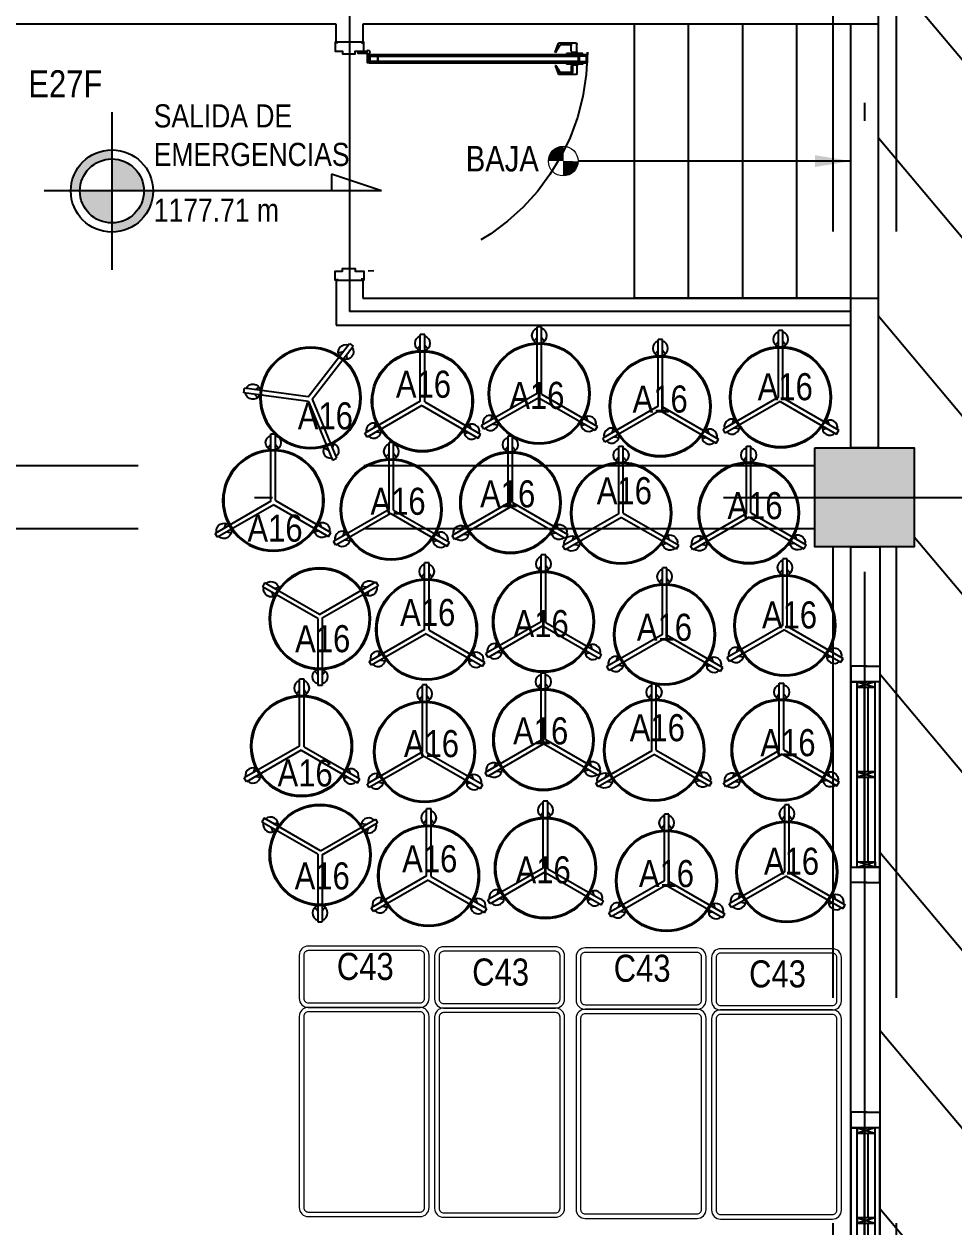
# Model space of a CAD drawing. Extents: x -28 to 131, y -33 to 63.
# Drawn here: x 51.34 to 56.5, y 13.08 to 19.75 of the extents above; entities that cross this region are included whole.
import ezdxf

# ---------------------------------------------------------------- set-up
doc = ezdxf.new("R2010")
doc.units = 0
doc.header["$LTSCALE"] = 10
doc.header["$PDSIZE"] = 0.1
for name, pattern in [('DASHDOT', [1, 0.5, -0.25, 0, -0.25]), ('DASHDOT2', [12.7, 6.35, -3.175, 0, -3.175]), ('HIDDEN', [0.375, 0.25, -0.125]), ('HIDDEN2', [0.1875, 0.125, -0.0625])]:
    doc.linetypes.add(name, pattern=pattern)
for name, color, linetype in [('1 Panel Nervado', 1, 'Continuous'), ('arq-columnas', 6, 'Continuous'), ('arq-ejes', 251, 'DASHDOT2'), ('arq-ejes-principales', 1, 'DASHDOT'), ('arq-equipamiento', 1, 'Continuous'), ('arq-escaleras', 1, 'Continuous'), ('arq-escaleras-tex', 3, 'Continuous'), ('arq-hatch', 252, 'Continuous'), ('arq-hatch existente', 1, 'Continuous'), ('arq-muro', 5, 'Continuous'), ('arq-niveles', 1, 'Continuous'), ('arq-pared mamposteria', 4, 'Continuous'), ('arq-puertas', 1, 'Continuous'), ('arq-text-equipamiento', 2, 'Continuous'), ('arq-ventanas', 1, 'Continuous'), ('arq-vigas', 251, 'HIDDEN'), ('arq. pared mamposteria', 4, 'Continuous')]:
    doc.layers.add(name, color=color, linetype=linetype)
doc.layers.add('mv', color=191, linetype='Continuous', plot=False)
doc.styles.add('dape 2', font='ARIALN.TTF')
doc.dimstyles.new('dape', dxfattribs={"dimscale": 0.05, "dimtxt": 2, "dimasz": 2, "dimexe": 1, "dimexo": 1, "dimgap": 1, "dimtad": 1, "dimzin": 1, "dimtxsty": 'dape 2', "dimcen": 30, "dimclrd": 1, "dimclre": 1, "dimclrt": 256, "dimazin": 0, "dimtfac": 1, "dimtmove": 0, "dimatfit": 3, "dimfxl": 1, "dimarcsym": 0})

# ---------------------------------------------------------------- blocks, each defined once
blk = doc.blocks.new('A16')
at = {"ltscale": 8}
for p, q in [((-0.011, 0.012), (-0.011, 0.3824)), ((0.014, 0.0082), (0.014, 0.3824)), ((-0.011, 0.012), (-0.3181, -0.1653)), ((0.014, 0.0082), (0.3234, -0.1704)), ((-0.0018, -0.0115), (-0.3056, -0.1869)), ((-0.0018, -0.0115), (0.3109, -0.1921))]:
    blk.add_line(p, q, dxfattribs=at)
for p, q in [((0.014, 0.3824), (-0.011, 0.3824)), ((-0.011, 0.322), (-0.0279, 0.3027)), ((0.014, 0.3233), (0.0305, 0.3026)), ((-0.2657, -0.1351), (-0.2574, -0.1108)), ((0.2711, -0.1402), (0.2628, -0.1159)), ((-0.3056, -0.1869), (-0.3181, -0.1653)), ((-0.2543, -0.1574), (-0.2282, -0.1613)), ((0.2597, -0.1625), (0.2336, -0.1664)), ((0.3109, -0.1921), (0.3234, -0.1704))]:
    blk.add_line(p, q)
for radius in [0.281, 0.275]:
    blk.add_circle((0.0007, 0.0118), radius, dxfattribs=at)
for centre, start, end in [((0.0013, 0.3331), 106.96888, 253.03112), ((0.0013, 0.3331), 287.52429, 72.47571), ((-0.2692, -0.1513), 46.96888, 193.03112), ((0.2746, -0.1564), 346.96888, 133.03112), ((-0.2692, -0.1513), 227.52429, 12.47571), ((0.2746, -0.1564), 167.52429, 312.47571)]:
    blk.add_arc(centre, 0.0422, start, end)
blk = doc.blocks.new('*U111')
for p, q in [((-0.1225, 1.2929), (-0.1225, 1.2029)), ((-0.115, 1.2929), (-0.1225, 1.2929)), ((-0.07, 1.2929), (-0.0625, 1.2929)), ((-0.0625, 1.2929), (-0.0625, 1.2029)), ((-0.179, 1.2554), (-0.179, 1.1584)), ((-0.1275, 1.2604), (-0.174, 1.2604)), ((-0.169, 1.2334), (-0.169, 1.1668)), ((-0.1344, 1.2279), (-0.169, 1.2279)), ((-0.1275, 1.2354), (-0.167, 1.2354)), ((-0.1344, 1.2279), (-0.1275, 1.2354)), ((-0.1275, 1.2654), (-0.1275, 1.2304)), ((-0.1225, 1.2654), (-0.1275, 1.2654)), ((-0.1225, 1.2304), (-0.1275, 1.2304)), ((-0.115, 1.2029), (-0.1225, 1.2029)), ((-0.07, 1.2029), (-0.0625, 1.2029)), ((-0.0625, 1.2654), (-0.0575, 1.2654)), ((-0.0625, 1.2304), (-0.0575, 1.2304)), ((-0.0575, 1.2654), (-0.0575, 1.2304)), ((-0.0575, 1.2604), (-0.011, 1.2604)), ((-0.0506, 1.2279), (-0.0575, 1.2354)), ((-0.0506, 1.2279), (-0.016, 1.2279)), ((-0.016, 1.2334), (-0.016, 1.1668)), ((-0.006, 1.2554), (-0.006, 1.1584)), ((-0.1298, 1.1389), (-0.179, 1.1584)), ((-0.128, 1.1423), (-0.169, 1.1668)), ((-0.128, 1.1423), (-0.1298, 1.1389)), ((-0.057, 1.1423), (-0.016, 1.1668)), ((-0.057, 1.1423), (-0.0552, 1.1389)), ((-0.0552, 1.1389), (-0.006, 1.1584))]:
    blk.add_line(p, q)
for points in [[(-0.115, 1.3179), (-0.07, 1.3179), (-0.07, 0.109), (-0.115, 0.109)], [(-0.0775, 1.2729), (-0.1075, 1.2729), (-0.1075, 1.3129), (-0.0775, 1.3129)], [(-0.1075, 0.159), (-0.0775, 0.159), (-0.0775, 1.2679), (-0.1075, 1.2679)], [(-0.0775, 0.154), (-0.1075, 0.154), (-0.1075, 0.114), (-0.0775, 0.114)]]:
    blk.add_lwpolyline(points, close=True)
for points in [[(-1.3127, -0.069), (-1.32, -0.069), (-1.32, -0.079), (-1.27, -0.079), (-1.27, -0.039), (-1.255, -0.039), (-1.255, 0.031), (-1.27, 0.031), (-1.27, 0.079), (-1.32, 0.079), (-1.32, 0.069), (-1.31, 0.069)], [(-0.065, 0.109), (-0.115, 0.109), (-0.115, 0.099), (-0.065, 0.099)], [(-0.0073, -0.069), (0, -0.069), (0, -0.079), (-0.05, -0.079), (-0.05, -0.039), (-0.065, -0.039), (-0.065, 0.031), (-0.05, 0.031), (-0.05, 0.079), (0, 0.079), (0, 0.069), (-0.01, 0.069)], [(-0.0513, 0.0953), (-0.0513, 0.0453), (-0.0613, 0.0453), (-0.0613, 0.0953)]]:
    blk.add_lwpolyline(points)
blk.add_circle((-0.0563, 0.104), 0.01)
at = {"color": 251, "linetype": 'HIDDEN2'}
blk.add_arc((-0.0563, 0.104), 1.214, 90, 180, dxfattribs=at)
for centre, radius, start, end in [((-0.174, 1.2554), 0.005, 90, 180), ((-0.167, 1.2334), 0.002, 90, 180), ((-0.011, 1.2554), 0.005, 360, 90)]:
    blk.add_arc(centre, radius, start, end)
at = {"layer": 'arq-puertas'}
blk.add_point((0, 0), dxfattribs=at)
at = {"layer": 'mv'}
blk.add_line((-0.07, 1.318), (-0.0563, 1.318), dxfattribs=at)
for p in [(-1.32, 0), (0, 0), (0, 0), (0, 0), (0, 0), (0, 0), (0, 0), (0, 0), (0, 0)]:
    blk.add_point(p, dxfattribs=at)
blk = doc.blocks.new('C43')
at = {"color": 0, "lineweight": 0}
for points in [[(0, -0.31, 0.414214), (0.05, -0.36), (1.11, -0.36, 0.414214), (1.16, -0.31), (1.16, 0.31, 0.414214), (1.11, 0.36), (0.05, 0.36, 0.414214), (0, 0.31)], [(0.025, -0.31, 0.414214), (0.05, -0.335), (1.11, -0.335, 0.414214), (1.135, -0.31), (1.135, 0.31, 0.414214), (1.11, 0.335), (0.05, 0.335, 0.414214), (0.025, 0.31)], [(1.16, -0.31, 0.414214), (1.21, -0.36), (1.45, -0.36, 0.414214), (1.5, -0.31), (1.5, 0.31, 0.414214), (1.45, 0.36), (1.21, 0.36, 0.414214), (1.16, 0.31)], [(1.185, -0.31, 0.414214), (1.21, -0.335), (1.45, -0.335, 0.414214), (1.475, -0.31), (1.475, 0.31, 0.414214), (1.45, 0.335), (1.21, 0.335, 0.414214), (1.185, 0.31)]]:
    blk.add_lwpolyline(points, format="xyb", close=True, dxfattribs=at)
blk = doc.blocks.new('DIV-V')
at = {"layer": 'arq-ventanas', "color": 1}
for p, q in [((0.0299, 0.04), (-0.0001, -0.06)), ((0.0299, -0.06), (-0.0001, 0.04))]:
    blk.add_line(p, q, dxfattribs=at)
blk.add_lwpolyline([(0.0299, 0.04), (0.0299, -0.06), (-0.0001, -0.06), (-0.0001, 0.04)], close=True, dxfattribs=at)
blk = doc.blocks.new('ASRFWR')
at = {"layer": '1 Panel Nervado', "color": 4}
for p, q in [((88.0521, 133.509), (88.1221, 133.509)), ((88.0521, 131.0356), (88.1221, 131.0356)), ((88.0521, 128.5676), (88.1221, 128.5676))]:
    blk.add_line(p, q, dxfattribs=at)
at = {"layer": 'arq-ventanas', "color": 1}
for p, q in [((88.0871, 133.509), (88.0871, 134.5376)), ((88.1271, 134.0383), (88.1271, 134.5076)), ((88.1471, 134.0383), (88.1471, 134.5076)), ((88.1871, 133.509), (88.1871, 134.5376)), ((88.1271, 133.539), (88.1271, 134.0083)), ((88.1471, 133.539), (88.1471, 134.0083)), ((88.0871, 131.0356), (88.0871, 132.0641)), ((88.1271, 131.5649), (88.1271, 132.0341)), ((88.1471, 131.5649), (88.1471, 132.0341)), ((88.1871, 131.0356), (88.1871, 132.0641)), ((88.1271, 131.0656), (88.1271, 131.5349)), ((88.1471, 131.0656), (88.1471, 131.5349)), ((88.0871, 128.5676), (88.0871, 129.5962)), ((88.1271, 129.0969), (88.1271, 129.5662)), ((88.1471, 129.0969), (88.1471, 129.5662)), ((88.1871, 128.5676), (88.1871, 129.5962)), ((88.1271, 128.5976), (88.1271, 129.0669)), ((88.1471, 128.5976), (88.1471, 129.0669))]:
    blk.add_line(p, q, dxfattribs=at)
for points in [[(88.1421, 134.6233), (88.0521, 134.6233), (88.0521, 134.5376), (88.1421, 134.5376)], [(88.1221, 134.6233), (88.2121, 134.6233), (88.2121, 134.5376), (88.1221, 134.5376)], [(88.1421, 133.4233), (88.0521, 133.4233), (88.0521, 133.509), (88.1421, 133.509)], [(88.1221, 133.4233), (88.2121, 133.4233), (88.2121, 133.509), (88.1221, 133.509)], [(88.1421, 132.1499), (88.0521, 132.1499), (88.0521, 132.0641), (88.1421, 132.0641)], [(88.1221, 132.1499), (88.2121, 132.1499), (88.2121, 132.0641), (88.1221, 132.0641)], [(88.1421, 130.9499), (88.0521, 130.9499), (88.0521, 131.0356), (88.1421, 131.0356)], [(88.1221, 130.9499), (88.2121, 130.9499), (88.2121, 131.0356), (88.1221, 131.0356)], [(88.1421, 129.6819), (88.0521, 129.6819), (88.0521, 129.5962), (88.1421, 129.5962)], [(88.1221, 129.6819), (88.2121, 129.6819), (88.2121, 129.5962), (88.1221, 129.5962)], [(88.1421, 128.4819), (88.0521, 128.4819), (88.0521, 128.5676), (88.1421, 128.5676)], [(88.1221, 128.4819), (88.2121, 128.4819), (88.2121, 128.5676), (88.1221, 128.5676)]]:
    blk.add_lwpolyline(points, dxfattribs=at)
for points in [[(88.0521, 133.509), (88.2121, 133.509), (88.2121, 134.5376), (88.0521, 134.5376)], [(88.0521, 131.0356), (88.2121, 131.0356), (88.2121, 132.0641), (88.0521, 132.0641)], [(88.0521, 128.5676), (88.2121, 128.5676), (88.2121, 129.5962), (88.0521, 129.5962)]]:
    blk.add_lwpolyline(points, close=True, dxfattribs=at)
at = {"layer": 'arq-ventanas', "color": 1, "xscale": -1, "rotation": 270.0006313759813}
for p in [(88.1471, 134.5076), (88.1471, 134.0083), (88.1471, 132.0341), (88.1471, 131.5349), (88.1471, 129.5662), (88.1471, 129.0669)]:
    blk.add_blockref('DIV-V', p, dxfattribs=at)
at = {"layer": 'arq-ventanas', "color": 1, "rotation": 269.9993686240186}
for p in [(88.1471, 133.539), (88.1471, 131.0656), (88.1471, 128.5976)]:
    blk.add_blockref('DIV-V', p, dxfattribs=at)

msp = doc.modelspace()

# ---------------------------------------------------------------- hatches: boundary and pattern name
at = {"layer": 'arq-escaleras-tex'}
for points in [[(54.3331, 19.0721), (54.3324, 18.99), (54.2503, 18.9906, -0.414214)], [(54.4107, 18.9894, -0.414214), (54.328, 18.9079), (54.3286, 18.99)]]:
    msp.add_hatch(color=8, dxfattribs=at).paths.add_polyline_path(points)
at = {"layer": 'arq-hatch existente'}
h = msp.add_hatch(dxfattribs=at)
h.set_pattern_fill('LINE', color=1, scale=0.2, angle=130, style=0)
edge = h.paths.add_edge_path()
edge.add_arc((70.2908, 40.6163), 1.35, 358.03302, 538.03302)
edge.add_line((68.9416, 40.6626), (68.7889, 36.2169))
edge.add_line((68.7889, 36.2169), (71.4874, 36.126))
edge.add_line((71.4874, 36.126), (71.64, 40.5699))
h.paths.add_polyline_path([(70.4304, 40.3113), (70.1306, 40.3216), (70.1409, 40.6214), (70.4407, 40.6111)], flags=16)
h.paths.add_polyline_path([(56.635, 36.4267), (56.6349, 25.8398), (58.195, 25.8398), (58.195, 20.0498), (56.08, 20.055), (56.075, 18.23), (56.075, 17.4), (56.275, 17.4), (56.275, 16.85), (56.085, 16.85), (56.085, 9.4), (56.275, 9.4), (56.275, 8.85), (56.085, 8.85), (56.085, 1.25), (56.0857, 1.25), (56.085, 5.6721), (80.6855, 4.9885), (80.4984, 35.6218), (79.0759, 35.6618), (77.0499, 35.6689), (77.0432, 35.4759), (70.5721, 35.6981), (70.5809, 35.9536)])
at = {"layer": 'arq-niveles'}
h = msp.add_hatch(color=8, dxfattribs=at)
h.paths.add_polyline_path([(51.6514, 18.8243, 0.414214), (51.8288, 18.6468), (51.8288, 18.8243)])
h.paths.add_polyline_path([(51.8288, 19.0017), (51.8288, 18.8243), (52.0063, 18.8243, 0.414214)])
h.paths.add_polyline_path([(51.6009, 18.8243), (51.6514, 18.8243, -0.414214), (51.8288, 19.0017), (51.8288, 19.0522, 0.414214)])
h.paths.add_polyline_path([(51.8288, 18.6468), (51.8288, 18.5963, 0.414214), (52.0568, 18.8243), (52.0063, 18.8243, -0.414214)])

# ---------------------------------------------------------------- linework, layer by layer
at = {"layer": 'arq-columnas'}
msp.add_lwpolyline([(55.725, 17.4), (56.275, 17.4), (56.275, 16.85), (55.725, 16.85)], close=True, dxfattribs=at)
at = {"layer": 'arq-ejes', "ltscale": 0.06}
for p in [(53.146, 19.825), (55.925, 18.155)]:
    msp.add_line(p, (53.146, 18.155), dxfattribs=at)
at = {"layer": 'arq-ejes-principales'}
for p, q in [((56, 36.9128), (56, -2.6791)), ((-5.3809, 17.125), (59.9297, 17.125))]:
    msp.add_line(p, q, dxfattribs=at)
at = {"layer": 'arq-escaleras'}
for p, q in [((54.725, 18.23), (54.725, 19.75)), ((55.925, 19.75), (54.725, 19.75)), ((55.025, 18.23), (55.025, 19.75)), ((55.325, 18.23), (55.325, 19.75)), ((55.625, 18.23), (55.625, 19.75)), ((55.925, 18.23), (55.925, 19.75)), ((55.925, 18.23), (54.725, 18.23))]:
    msp.add_line(p, q, dxfattribs=at)
at = {"layer": 'arq-escaleras-tex', "color": 1, "lineweight": 0}
msp.add_circle((54.3304, 18.99), 0.0821, dxfattribs=at)
at = {"layer": 'arq-hatch'}
msp.add_solid([(55.725, 17.4), (56.275, 17.4), (55.725, 16.85), (56.275, 16.85)], dxfattribs=at)
at = {"layer": 'arq-hatch existente', "color": 1}
msp.add_lwpolyline([(56.085, 5.6721), (80.7048, 4.9878), (80.4957, 35.613), (56.635, 36.4267), (56.6349, 25.8398), (58.195, 25.8398), (58.195, 20.2995), (57.725, 20.2996), (57.725, 20.055), (56.075, 20.055), (56.075, 17.4), (56.275, 17.4), (56.275, 16.85), (56.085, 16.85), (56.085, 9.4), (56.275, 9.4), (56.275, 8.85), (56.085, 8.85), (56.085, 5.6721)], dxfattribs=at)
at = {"layer": 'arq-muro'}
for points in [[(55.925, 17.4), (55.925, 18.23), (56.075, 18.23), (56.075, 18.23), (56.075, 17.4)], [(55.925, 9.4), (55.925, 16.85), (56.085, 16.85), (56.085, 16.85), (56.085, 9.4)]]:
    msp.add_lwpolyline(points, close=True, dxfattribs=at)
at = {"layer": 'arq-niveles'}
for p, q in [((51.8288, 19.2615), (51.8288, 18.387)), ((53.3225, 18.8243), (53.0458, 18.9176)), ((53.0458, 18.9176), (53.0458, 18.8243)), ((53.3225, 18.8243), (51.4524, 18.8243))]:
    msp.add_line(p, q, dxfattribs=at)
for radius in [0.2279, 0.1775]:
    msp.add_circle((51.8288, 18.8243), radius, dxfattribs=at)
at = {"layer": 'arq-pared mamposteria'}
for p, q in [((53.072, 19.75), (24.275, 19.75)), ((56.075, 19.75), (53.22, 19.75)), ((53.072, 18.33), (53.22, 18.33)), ((53.072, 18.33), (53.072, 18.08)), ((53.22, 18.33), (53.22, 18.23)), ((53.22, 18.23), (55.925, 18.23)), ((55.925, 18.08), (55.925, 18.23)), ((53.072, 18.08), (55.925, 18.08))]:
    msp.add_line(p, q, dxfattribs=at)
for points in [[(53.072, 19.65), (53.072, 19.75)], [(53.22, 19.75), (53.22, 19.65), (53.072, 19.65)]]:
    msp.add_lwpolyline(points, dxfattribs=at)
at = {"layer": 'arq-vigas'}
for p, q in [((55.825, 24.85), (55.825, 17.4)), ((56.175, 24.85), (56.175, 17.4)), ((55.725, 17.3), (48.275, 17.3)), ((55.725, 16.95), (48.275, 16.95)), ((55.825, 16.85), (55.825, 9.4)), ((56.175, 16.85), (56.175, 9.4))]:
    msp.add_line(p, q, dxfattribs=at)

# ---------------------------------------------------------------- block references
at = {"layer": 'arq-equipamiento', "xscale": -1}
for p, rotation in [((52.9231, 17.667), 322.2786103165262), ((52.9806, 16.4644), 180)]:
    msp.add_blockref('A16', p, dxfattribs=dict(at, rotation=rotation))
at = {"layer": 'arq-equipamiento'}
for p in [(53.5487, 17.6462), (54.1959, 17.6893), (55.534, 17.6683), (54.8671, 17.6183), (53.3757, 17.0463), (53.5724, 16.3805), (54.2196, 16.4236), (55.5577, 16.4026), (54.8908, 16.3526), (52.8795, 15.7341), (53.5609, 15.7022), (54.2307, 15.0576), (55.5688, 15.0366), (53.5835, 15.0145), (54.9019, 14.9866)]:
    msp.add_blockref('A16', p, dxfattribs=at)
at = {"layer": 'arq-equipamiento', "xscale": -1}
for p in [(52.7243, 17.0956), (54.0383, 17.0841), (54.6523, 17.0258), (55.3592, 17.0266), (54.2212, 15.7697), (54.8351, 15.7113), (55.542, 15.7122)]:
    msp.add_blockref('A16', p, dxfattribs=at)
at = {"layer": 'arq-equipamiento'}
for name, p, rotation in [('A16', (52.9833, 15.1539), 180), ('C43', (53.2271, 13.1365), 90), ('C43', (53.9775, 13.1325), 90), ('C43', (54.7618, 13.1263), 90), ('C43', (55.5122, 13.1222), 90)]:
    msp.add_blockref(name, p, dxfattribs=dict(at, rotation=rotation))
at = {"layer": 'arq-puertas', "xscale": -1, "rotation": 270}
msp.add_blockref('*U111', (53.146, 19.65), dxfattribs=at)
at = {"layer": 'arq. pared mamposteria', "color": 2}
msp.add_blockref('ASRFWR', (-32.1271, -118.4349), dxfattribs=at)

# ---------------------------------------------------------------- texts
at = {"layer": 'arq-escaleras-tex', "insert": (53.79, 18.9306), "char_height": 0.14144, "width": 0.330468, "attachment_point": 7, "style": 'dape 2'}
msp.add_mtext('BAJA', dxfattribs=at)
at = {"layer": 'arq-niveles', "color": 2, "style": 'dape 2'}
msp.add_text('1177.71 m', height=0.12821, dxfattribs=at).set_placement((52.0608, 18.6539))
at = {"layer": 'arq-niveles', "color": 2, "insert": (52.0606, 19.305), "char_height": 0.128214, "width": 1.147238, "attachment_point": 1, "style": 'dape 2'}
msp.add_mtext('SALIDA DE EMERGENCIAS', dxfattribs=at)
at = {"layer": 'arq-text-equipamiento', "style": 'dape 2'}
msp.add_text('E27F', height=0.15, dxfattribs=at).set_placement((51.3653, 19.3439))
at = {"layer": 'arq-text-equipamiento', "color": 2, "char_height": 0.15, "width": 0.44803, "attachment_point": 1, "style": 'dape 2'}
for s, insert in [('A16', (53.4028, 17.8276)), ('A16', (55.408, 17.8138)), ('A16', (54.0314, 17.7658)), ('A16', (54.7147, 17.7454)), ('A16', (52.8589, 17.6521)), ('A16', (53.8696, 17.2195)), ('A16', (54.5161, 17.237)), ('A16', (53.2619, 17.1784)), ('A16', (55.2402, 17.1542)), ('A16', (52.58, 17.0292)), ('A16', (53.4265, 16.5619)), ('A16', (55.4316, 16.5481)), ('A16', (54.0551, 16.5001)), ('A16', (54.7384, 16.4797)), ('A16', (52.8443, 16.4163)), ('A16', (54.0525, 15.9051)), ('A16', (54.699, 15.9226)), ('A16', (53.447, 15.8344)), ('A16', (55.4231, 15.8398)), ('A16', (52.7468, 15.6718)), ('A16', (53.4376, 15.196)), ('A16', (55.4427, 15.1821)), ('A16', (52.8416, 15.1007)), ('A16', (54.0662, 15.1341)), ('A16', (54.7495, 15.1137)), ('C43', (53.0755, 14.5988)), ('C43', (53.8258, 14.5676)), ('C43', (54.6102, 14.5886)), ('C43', (55.3605, 14.5574))]:
    msp.add_mtext(s, dxfattribs=dict(at, insert=insert))

# ---------------------------------------------------------------- leaders
at = {"layer": 'arq-escaleras-tex'}
msp.add_leader([(55.925, 18.99), (54.4124, 18.99)], dimstyle='dape', override={"dimscale": 0.1, "dimgap": 1, "dimtad": 0}, dxfattribs=at)

doc.saveas('drawing.dxf')
